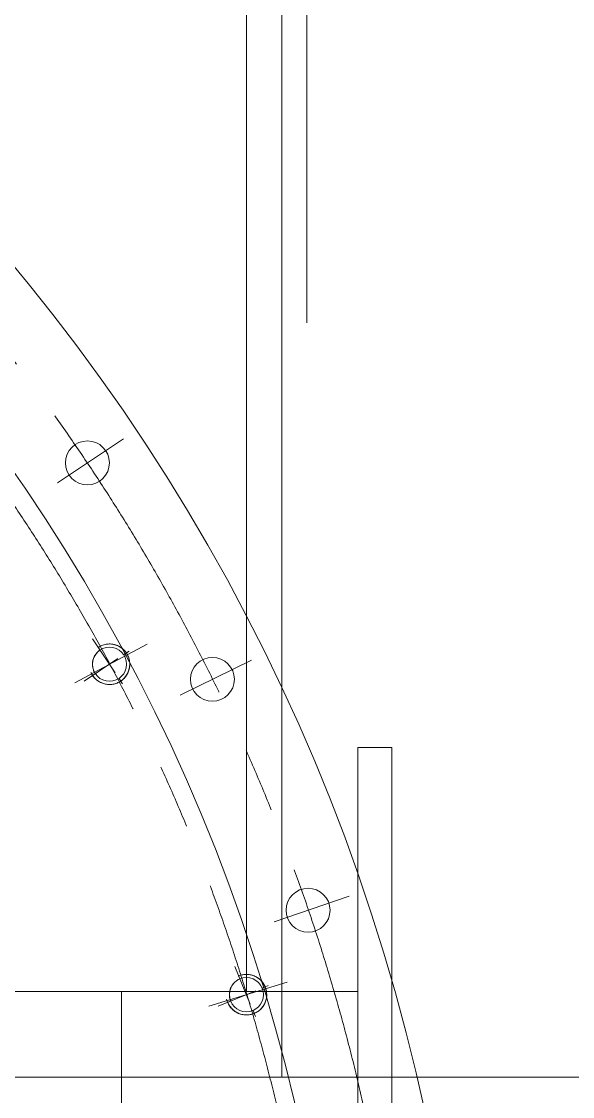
# Model space of a CAD drawing. Header units: millimetres. Extents: x 2 to 671028, y -1 to 511258.
# Drawn here: x 114655 to 118796, y 104226 to 112308 of the extents above; entities that cross this region are included whole.
import ezdxf

# ---------------------------------------------------------------- set-up
doc = ezdxf.new("R2010")
doc.units = ezdxf.units.MM
doc.header["$LTSCALE"] = 25.4
doc.linetypes.add('CENTER', pattern=[50.8, 31.75, -6.35, 6.35, -6.35])
doc.linetypes.add('点画线', pattern=[18, 12, -2, 2, -2])
for name, color, linetype, lineweight in [('CAXA1', 5, 'CENTER', 5), ('中心线层', 5, 'CENTER', 5), ('细实线层', 7, 'Continuous', 5)]:
    doc.layers.add(name, color=color, linetype=linetype, lineweight=lineweight)

msp = doc.modelspace()

# ---------------------------------------------------------------- linework, layer by layer
at = {"color": 7, "lineweight": 5}
for p, q in [((116611.86, 129770.71), (116611.86, 104370.71)), ((116346.95, 105015.85), (116346.95, 127933.48)), ((115234.33, 107574.72), (115229.28, 107570.29)), ((115238.48, 107607.02), (115231.73, 107602.76)), ((115231.73, 107602.76), (115231.73, 107602.76)), ((115231.73, 107602.76), (115245.1, 107582.76)), ((115239.61, 107578.88), (115234.33, 107574.72)), ((115245.44, 107610.92), (115238.48, 107607.02)), ((115245.1, 107582.76), (115239.61, 107578.88)), ((115245.1, 107582.76), (115245.1, 107582.76)), ((115252.6, 107614.45), (115245.44, 107610.92)), ((115259.93, 107617.6), (115252.6, 107614.45)), ((115267.41, 107620.36), (115259.93, 107617.6)), ((115275.03, 107622.72), (115267.41, 107620.36)), ((115282.77, 107624.69), (115275.03, 107622.72)), ((115290.59, 107626.24), (115282.77, 107624.69)), ((115298.49, 107627.39), (115290.59, 107626.24)), ((115306.43, 107628.12), (115298.49, 107627.39)), ((115314.4, 107628.43), (115306.43, 107628.12)), ((115322.38, 107628.33), (115314.4, 107628.43)), ((115330.34, 107627.81), (115322.38, 107628.33)), ((115338.27, 107626.87), (115330.34, 107627.81)), ((115346.13, 107625.52), (115338.27, 107626.87)), ((115353.91, 107623.76), (115346.13, 107625.52)), ((115361.59, 107621.59), (115353.91, 107623.76)), ((115369.15, 107619.03), (115361.59, 107621.59)), ((115376.56, 107616.07), (115369.15, 107619.03)), ((115383.8, 107612.73), (115376.56, 107616.07)), ((115390.87, 107609.01), (115383.8, 107612.73)), ((115397.72, 107604.94), (115390.87, 107609.01)), ((115404.36, 107600.5), (115397.72, 107604.94)), ((115410.75, 107595.73), (115404.36, 107600.5)), ((115416.88, 107590.63), (115410.75, 107595.73)), ((115422.74, 107585.21), (115416.88, 107590.63)), ((115428.31, 107579.5), (115422.74, 107585.21)), ((115433.57, 107573.5), (115428.31, 107579.5)), ((115438.51, 107567.23), (115433.57, 107573.5)), ((115189.39, 107494.46), (115188.6, 107487.79)), ((115190.53, 107501.08), (115189.39, 107494.46)), ((115192.01, 107507.64), (115190.53, 107501.08)), ((115193.83, 107514.1), (115192.01, 107507.64)), ((115195.99, 107520.47), (115193.83, 107514.1)), ((115198.48, 107526.71), (115195.99, 107520.47)), ((115201.29, 107532.81), (115198.48, 107526.71)), ((115204.42, 107538.76), (115201.29, 107532.81)), ((115207.86, 107544.53), (115204.42, 107538.76)), ((115211.59, 107550.12), (115207.86, 107544.53)), ((115215.61, 107555.5), (115211.59, 107550.12)), ((115219.91, 107560.67), (115215.61, 107555.5)), ((115224.47, 107565.6), (115219.91, 107560.67)), ((115229.28, 107570.29), (115224.47, 107565.6)), ((115443.12, 107560.72), (115438.51, 107567.23)), ((115447.37, 107553.97), (115443.12, 107560.72)), ((115451.27, 107547.01), (115447.37, 107553.97)), ((115454.8, 107539.85), (115451.27, 107547.01)), ((115457.95, 107532.52), (115454.8, 107539.85)), ((115460.71, 107525.03), (115457.95, 107532.52)), ((115463.08, 107517.41), (115460.71, 107525.03)), ((115465.04, 107509.68), (115463.08, 107517.41)), ((115466.6, 107501.86), (115465.04, 107509.68)), ((115467.74, 107493.96), (115466.6, 107501.86)), ((115468.47, 107486.01), (115467.74, 107493.96)), ((115188.16, 107481.08), (115188.07, 107474.37)), ((115188.07, 107474.37), (115188.33, 107467.65)), ((115188.6, 107487.79), (115188.16, 107481.08)), ((115188.33, 107467.65), (115188.95, 107460.96)), ((115188.95, 107460.96), (115189.91, 107454.31)), ((115189.91, 107454.31), (115191.22, 107447.72)), ((115191.22, 107447.72), (115192.88, 107441.21)), ((115192.88, 107441.21), (115194.87, 107434.79)), ((115194.87, 107434.79), (115197.2, 107428.49)), ((115197.2, 107428.49), (115199.85, 107422.32)), ((115199.85, 107422.32), (115202.82, 107416.29)), ((115202.82, 107416.29), (115206.1, 107410.43)), ((115453.08, 107408.64), (115456.42, 107415.89)), ((115456.42, 107415.89), (115459.38, 107423.3)), ((115459.38, 107423.3), (115461.94, 107430.85)), ((115461.94, 107430.85), (115464.11, 107438.53)), ((115464.11, 107438.53), (115465.87, 107446.31)), ((115465.87, 107446.31), (115467.22, 107454.18)), ((115467.22, 107454.18), (115468.16, 107462.1)), ((115468.16, 107462.1), (115468.68, 107470.06)), ((115468.79, 107478.04), (115468.47, 107486.01)), ((115468.68, 107470.06), (115468.79, 107478.04)), ((115209.69, 107404.74), (115189.68, 107391.38)), ((115189.68, 107391.38), (115189.68, 107391.38)), ((115189.68, 107391.38), (115194.29, 107384.86)), ((115194.29, 107384.86), (115199.23, 107378.6)), ((115199.23, 107378.6), (115204.49, 107372.6)), ((115204.49, 107372.6), (115210.06, 107366.88)), ((115206.1, 107410.43), (115209.69, 107404.74)), ((115209.69, 107404.74), (115209.69, 107404.74)), ((115210.06, 107366.88), (115215.92, 107361.47)), ((115215.92, 107361.47), (115222.05, 107356.36)), ((115222.05, 107356.36), (115228.44, 107351.59)), ((115228.44, 107351.59), (115235.08, 107347.16)), ((115235.08, 107347.16), (115241.93, 107343.08)), ((115241.93, 107343.08), (115248.99, 107339.36)), ((115248.99, 107339.36), (115256.24, 107336.02)), ((115256.24, 107336.02), (115263.65, 107333.07)), ((115263.65, 107333.07), (115271.21, 107330.5)), ((115271.21, 107330.5), (115278.89, 107328.34)), ((115357.77, 107329.37), (115365.39, 107331.73)), ((115365.39, 107331.73), (115372.87, 107334.5)), ((115372.87, 107334.5), (115380.2, 107337.65)), ((115380.2, 107337.65), (115387.36, 107341.17)), ((115387.36, 107341.17), (115394.32, 107345.07)), ((115394.32, 107345.07), (115401.07, 107349.33)), ((115401.07, 107349.33), (115407.58, 107353.94)), ((115401.07, 107349.33), (115401.07, 107349.33)), ((115407.58, 107353.94), (115413.85, 107358.87)), ((115413.85, 107358.87), (115419.85, 107364.14)), ((115419.85, 107364.14), (115425.56, 107369.7)), ((115425.56, 107369.7), (115430.98, 107375.56)), ((115430.98, 107375.56), (115436.08, 107381.7)), ((115436.08, 107381.7), (115440.86, 107388.09)), ((115440.86, 107388.09), (115445.29, 107394.72)), ((115445.29, 107394.72), (115449.37, 107401.58)), ((115449.37, 107401.58), (115453.08, 107408.64)), ((115278.89, 107328.34), (115286.67, 107326.57)), ((115286.67, 107326.57), (115294.53, 107325.22)), ((115294.53, 107325.22), (115302.45, 107324.29)), ((115302.45, 107324.29), (115310.42, 107323.76)), ((115310.42, 107323.76), (115318.39, 107323.66)), ((115318.39, 107323.66), (115326.37, 107323.97)), ((115326.37, 107323.97), (115334.31, 107324.7)), ((115334.31, 107324.7), (115342.21, 107325.85)), ((115342.21, 107325.85), (115350.03, 107327.4)), ((115350.03, 107327.4), (115357.77, 107329.37)), ((117183.35, 106849.65), (117183.35, 97913.9)), ((117437.35, 106849.65), (117183.35, 106849.65)), ((117437.35, 106849.65), (117437.35, 97913.9)), ((116243.54, 105070.04), (116239.59, 105064.61)), ((116247.77, 105075.26), (116243.54, 105070.04)), ((116252.27, 105080.26), (116247.77, 105075.26)), ((116257.02, 105085.01), (116252.27, 105080.26)), ((116262.01, 105089.5), (116257.02, 105085.01)), ((116267.23, 105093.73), (116262.01, 105089.5)), ((116272.67, 105097.68), (116267.23, 105093.73)), ((116278.3, 105101.34), (116272.67, 105097.68)), ((116284.12, 105104.7), (116278.3, 105101.34)), ((116290.11, 105107.75), (116284.12, 105104.7)), ((116294.49, 105135.57), (116287.04, 105132.71)), ((116287.04, 105132.71), (116287.04, 105132.71)), ((116287.04, 105132.71), (116296.25, 105110.48)), ((116296.25, 105110.48), (116290.11, 105107.75)), ((116302.08, 105138.04), (116294.49, 105135.57)), ((116296.25, 105110.48), (116296.25, 105110.48)), ((116309.78, 105140.1), (116302.08, 105138.04)), ((116317.59, 105141.76), (116309.78, 105140.1)), ((116325.47, 105143.01), (116317.59, 105141.76)), ((116333.4, 105143.84), (116325.47, 105143.01)), ((116341.37, 105144.26), (116333.4, 105143.84)), ((116349.35, 105144.26), (116341.37, 105144.26)), ((116357.32, 105143.84), (116349.35, 105144.26)), ((116365.25, 105143.01), (116357.32, 105143.84)), ((116373.13, 105141.76), (116365.25, 105143.01)), ((116380.94, 105140.1), (116373.13, 105141.76)), ((116388.65, 105138.04), (116380.94, 105140.1)), ((116396.23, 105135.57), (116388.65, 105138.04)), ((116403.68, 105132.71), (116396.23, 105135.57)), ((116410.97, 105129.47), (116403.68, 105132.71)), ((116418.08, 105125.84), (116410.97, 105129.47)), ((116424.99, 105121.86), (116418.08, 105125.84)), ((116431.68, 105117.51), (116424.99, 105121.86)), ((116438.14, 105112.82), (116431.68, 105117.51)), ((116444.34, 105107.8), (116438.14, 105112.82)), ((116450.27, 105102.46), (116444.34, 105107.8)), ((116455.91, 105096.82), (116450.27, 105102.46)), ((116461.25, 105090.89), (116455.91, 105096.82)), ((116466.27, 105084.69), (116461.25, 105090.89)), ((116470.96, 105078.23), (116466.27, 105084.69)), ((116475.3, 105071.54), (116470.96, 105078.23)), ((116479.29, 105064.63), (116475.3, 105071.54)), ((116346.95, 105015.85), (90079.74, 105015.85)), ((115405.35, 105015.85), (115405.35, 84499.48)), ((116217.42, 105001.98), (116217.06, 104995.27)), ((116217.06, 104995.27), (116217.06, 104988.55)), ((116217.06, 104988.55), (116217.42, 104981.84)), ((116218.12, 105008.66), (116217.42, 105001.98)), ((116219.17, 105015.3), (116218.12, 105008.66)), ((116220.57, 105021.87), (116219.17, 105015.3)), ((116222.31, 105028.36), (116220.57, 105021.87)), ((116224.38, 105034.75), (116222.31, 105028.36)), ((116226.79, 105041.03), (116224.38, 105034.75)), ((116229.52, 105047.17), (116226.79, 105041.03)), ((116232.57, 105053.15), (116229.52, 105047.17)), ((116235.93, 105058.97), (116232.57, 105053.15)), ((116239.59, 105064.61), (116235.93, 105058.97)), ((116346.95, 105015.85), (117183.35, 105015.85)), ((116482.92, 105057.52), (116479.29, 105064.63)), ((116486.16, 105050.23), (116482.92, 105057.52)), ((116489.02, 105042.79), (116486.16, 105050.23)), ((116491.49, 105035.2), (116489.02, 105042.79)), ((116493.55, 105027.49), (116491.49, 105035.2)), ((116495.21, 105019.69), (116493.55, 105027.49)), ((116496.46, 105011.81), (116495.21, 105019.69)), ((116497.29, 105003.87), (116496.46, 105011.81)), ((116497.71, 104995.9), (116497.29, 105003.87)), ((116497.29, 104979.96), (116497.71, 104987.92)), ((116497.71, 104987.92), (116497.71, 104995.9)), ((116226.79, 104942.8), (116204.56, 104933.59)), ((116204.56, 104933.59), (116204.56, 104933.59)), ((116204.56, 104933.59), (116207.81, 104926.3)), ((116207.81, 104926.3), (116211.43, 104919.19)), ((116211.43, 104919.19), (116215.42, 104912.28)), ((116215.42, 104912.28), (116219.76, 104905.59)), ((116217.42, 104981.84), (116218.12, 104975.16)), ((116218.12, 104975.16), (116219.17, 104968.52)), ((116219.17, 104968.52), (116220.57, 104961.95)), ((116220.57, 104961.95), (116222.31, 104955.46)), ((116222.31, 104955.46), (116224.38, 104949.07)), ((116224.38, 104949.07), (116226.79, 104942.8)), ((116226.79, 104942.8), (116226.79, 104942.8)), ((116470.96, 104905.59), (116475.3, 104912.28)), ((116475.3, 104912.28), (116479.29, 104919.19)), ((116479.29, 104919.19), (116482.92, 104926.3)), ((116482.92, 104926.3), (116486.16, 104933.59)), ((116486.16, 104933.59), (116489.02, 104941.04)), ((116489.02, 104941.04), (116491.49, 104948.63)), ((116491.49, 104948.63), (116493.55, 104956.34)), ((116493.55, 104956.34), (116495.21, 104964.14)), ((116495.21, 104964.14), (116496.46, 104972.02)), ((116496.46, 104972.02), (116497.29, 104979.96)), ((116219.76, 104905.59), (116224.45, 104899.14)), ((116224.45, 104899.14), (116229.48, 104892.94)), ((116229.48, 104892.94), (116234.81, 104887.01)), ((116234.81, 104887.01), (116240.46, 104881.37)), ((116240.46, 104881.37), (116246.39, 104876.03)), ((116246.39, 104876.03), (116252.59, 104871.01)), ((116252.59, 104871.01), (116259.04, 104866.32)), ((116259.04, 104866.32), (116265.73, 104861.97)), ((116265.73, 104861.97), (116272.64, 104857.98)), ((116272.64, 104857.98), (116279.75, 104854.36)), ((116279.75, 104854.36), (116287.04, 104851.11)), ((116287.04, 104851.11), (116294.49, 104848.25)), ((116294.49, 104848.25), (116302.08, 104845.79)), ((116302.08, 104845.79), (116309.78, 104843.72)), ((116309.78, 104843.72), (116317.59, 104842.07)), ((116317.59, 104842.07), (116325.47, 104840.82)), ((116325.47, 104840.82), (116333.4, 104839.98)), ((116333.4, 104839.98), (116341.37, 104839.57)), ((116341.37, 104839.57), (116349.35, 104839.57)), ((116349.35, 104839.57), (116357.32, 104839.98)), ((116357.32, 104839.98), (116365.25, 104840.82)), ((116365.25, 104840.82), (116373.13, 104842.07)), ((116373.13, 104842.07), (116380.94, 104843.72)), ((116380.94, 104843.72), (116388.65, 104845.79)), ((116388.65, 104845.79), (116396.23, 104848.25)), ((116396.23, 104848.25), (116403.68, 104851.11)), ((116403.68, 104851.11), (116410.97, 104854.36)), ((116403.68, 104851.11), (116403.68, 104851.11)), ((116410.97, 104854.36), (116418.08, 104857.98)), ((116418.08, 104857.98), (116424.99, 104861.97)), ((116424.99, 104861.97), (116431.68, 104866.32)), ((116431.68, 104866.32), (116438.14, 104871.01)), ((116438.14, 104871.01), (116444.34, 104876.03)), ((116444.34, 104876.03), (116450.27, 104881.37)), ((116450.27, 104881.37), (116455.91, 104887.01)), ((116455.91, 104887.01), (116461.25, 104892.94)), ((116461.25, 104892.94), (116466.27, 104899.14)), ((116466.27, 104899.14), (116470.96, 104905.59)), ((127472.99, 104370.71), (112226.6, 104370.7))]:
    msp.add_line(p, q, dxfattribs=at)
for centre, radius in [((115150.58, 108990.09), 165.1), ((115316.4, 107476.05), 128.34), ((116089.96, 107362.81), 165.1), ((116808.9, 105626.83), 165.1), ((116345.36, 104991.91), 128.34)]:
    msp.add_circle(centre, radius, dxfattribs=at)
for centre, radius, start, end in [((103219.97, 101010.37), 14795.5, 301.355793, 238.585014), ((103206.5, 101010.37), 13868.4, 303.508424, 236.55604)]:
    msp.add_arc(centre, radius, start, end, dxfattribs=at)
msp.add_open_spline([(113756.06, 111546.46), (112864.76, 112500.68), (110828.57, 114210.56), (107205.9, 115926.71), (103206.46, 116616.51), (99134.75, 116199.62), (95271.92, 114747.14), (91886.62, 112322.04), (89225.21, 109071.49), (87483.93, 105213.15), (86756.39, 100999.07), (87250.69, 96719.95), (88797.38, 92676.33), (91368.61, 89151.74), (94783.64, 86393.33), (98824.37, 84605.58), (103217.92, 83906.81), (107669.52, 84391.84), (111873.72, 86012.49), (115532.96, 88690.99), (118399.43, 92241.38), (120258.47, 96440.21), (120722.94, 99481.24), (120765.24, 101003.64)], degree=3, knots=[0, 0, 0, 0, 6187.6660257, 12450.3554582, 18783.7763803, 25175.5539804, 31622.0656792, 38124.7135948, 44683.2378582, 51298.5509218, 57973.8707278, 64697.0192939, 71462.7486572, 78273.5017955, 85129.2788968, 92030.0801453, 98977.2858434, 105969.7011519, 113006.6229991, 120087.9511857, 127214.4959448, 134386.4928487, 141603.6632662, 141603.6632662, 141603.6632662, 141603.6632662], dxfattribs=at)
at = {"layer": 'CAXA1', "linetype": 'CENTER', "lineweight": 5, "ltscale": 3}
for p, q in [((116798.98, 110043.27), (116798.98, 179736.38)), ((114926.51, 108840.37), (115422.58, 109171.83)), ((115056.28, 107337.01), (115598.87, 107627.03)), ((115848.26, 107243.61), (116383.36, 107507.49)), ((116553.71, 105540.2), (117118.67, 105731.98)), ((116063.12, 104906.3), (116651.86, 105084.89))]:
    msp.add_line(p, q, dxfattribs=at)
for radius in [14351, 13716]:
    msp.add_circle((103219.97, 101010.37), radius, dxfattribs=at)
at = {"layer": '中心线层', "color": 7, "linetype": '点画线', "lineweight": 5}
for p, q in [((115189.4, 107666.12), (115443.4, 107285.97)), ((115126.33, 107349.04), (115506.47, 107603.05)), ((116257.88, 105203.11), (116432.84, 104780.71)), ((116134.16, 104904.43), (116556.56, 105079.39))]:
    msp.add_line(p, q, dxfattribs=at)
at = {"layer": '细实线层', "color": 7, "lineweight": 5}
for centre, start, end in [((115316.4, 107476.05), 203.75, 123.75), ((116345.36, 104991.91), 192.5, 112.5)]:
    msp.add_arc(centre, 152.4, start, end, dxfattribs=at)

doc.saveas('drawing.dxf')
